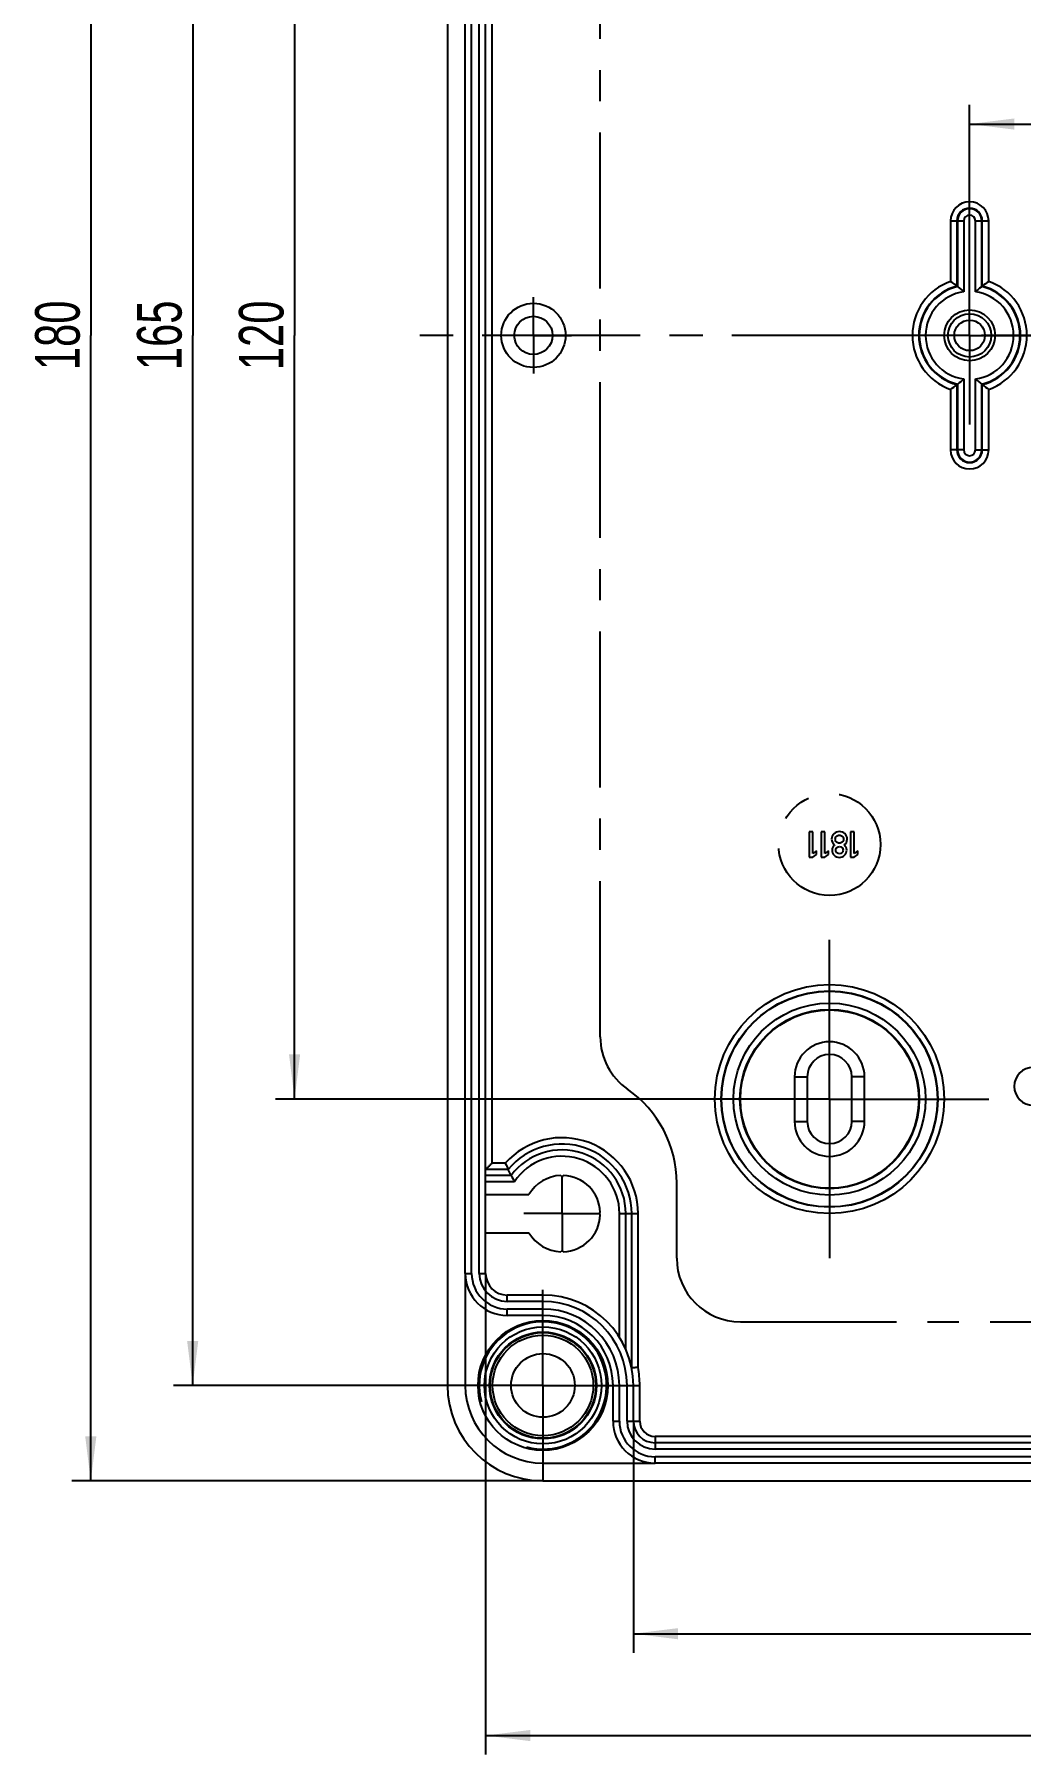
# Model space of a CAD drawing. Header units: millimetres. Extents: x 0 to 594, y 0 to 420.
# Drawn here: x 176.8 to 254.2, y 158.3 to 293.5 of the extents above; entities that cross this region are included whole.
import ezdxf

# ---------------------------------------------------------------- set-up
doc = ezdxf.new("R2010")
doc.units = ezdxf.units.MM
doc.header["$LTSCALE"] = 32.67
doc.linetypes.add('CENTER', pattern=[0.6, 0.375, -0.075, 0.075, -0.075])
doc.layers.get('0').update_dxf_attribs({"linetype": 'CONTINUOUS'})
for name, color, linetype in [('AUSFORMSCHRAEGEN', 7, 'CONTINUOUS'), ('AUSW-EINSAETZE', 7, 'CONTINUOUS'), ('BEZUGSACHSEN', 7, 'CONTINUOUS'), ('BG_STARTBEZUEGE', 7, 'CONTINUOUS'), ('DEFAULT_1', 7, 'CENTER'), ('RUNDUNGEN', 7, 'CONTINUOUS'), ('TEIL_STARTBEZUEGE', 7, 'CONTINUOUS'), ('TYPE', 7, 'CONTINUOUS'), ('ZEICHNUNGSBEMASSUNGEN', 7, 'CONTINUOUS')]:
    doc.layers.add(name, color=color, linetype=linetype)
doc.styles.get("Standard").update_dxf_attribs({"font": 'txt', "width": 0.7})
doc.dimstyles.new('DIMSTYLE_2', dxfattribs={"dimtxt": 3.5, "dimasz": 3.5, "dimexe": 0.18, "dimexo": 0.0625, "dimgap": 0.09, "dimtad": 1, "dimdec": 3, "dimdsep": 46, "dimtxsty": 'Standard', "dimblk": '_FILLED', "dimblk1": '_FILLED', "dimblk2": '_FILLED', "dimcen": 0.09, "dimclrt": 5, "dimadec": 0, "dimazin": 0, "dimtp": 0.2, "dimtm": 0.2, "dimtfac": 1, "dimtdec": 3, "dimtofl": 0, "dimtmove": 0, "dimatfit": 3, "dimldrblk": '_FILLED', "dimfxl": 1, "dimtolj": 1, "dimarcsym": 0})
doc.dimstyles.new('DIMSTYLE_3', dxfattribs={"dimtxt": 3.5, "dimasz": 3.5, "dimexe": 0.18, "dimexo": 0.0625, "dimgap": 0.09, "dimtad": 1, "dimdec": 3, "dimdsep": 46, "dimtxsty": 'Standard', "dimblk": '_FILLED', "dimblk1": '_FILLED', "dimblk2": '_FILLED', "dimcen": 0.09, "dimclrt": 5, "dimadec": 0, "dimazin": 0, "dimtp": 0.5, "dimtm": 0.5, "dimtfac": 1, "dimtdec": 3, "dimtofl": 0, "dimtmove": 0, "dimatfit": 3, "dimldrblk": '_FILLED', "dimfxl": 1, "dimtolj": 1, "dimarcsym": 0})
doc.dimstyles.new('DIMSTYLE_4', dxfattribs={"dimtxt": 3.5, "dimasz": 3.5, "dimexe": 0.18, "dimexo": 0.0625, "dimgap": 0.09, "dimtad": 1, "dimdec": 3, "dimdsep": 46, "dimtxsty": 'Standard', "dimblk": '_FILLED', "dimblk1": '_FILLED', "dimblk2": '_FILLED', "dimcen": 0.09, "dimclrt": 5, "dimadec": 0, "dimazin": 0, "dimtp": 0.3, "dimtm": 0.3, "dimtfac": 1, "dimtdec": 3, "dimtofl": 0, "dimtmove": 0, "dimatfit": 3, "dimldrblk": '_FILLED', "dimfxl": 1, "dimtolj": 1, "dimarcsym": 0})

# ---------------------------------------------------------------- blocks, each defined once
blk = doc.blocks.new('_FILLED')
at = {"color": 0, "linetype": 'ByBlock'}
blk.add_solid([(0, 0), (-1, 0.125), (-1, -0.125)], dxfattribs=at)
blk = doc.blocks.new('*D12')
at = {"layer": 'ZEICHNUNGSBEMASSUNGEN', "color": 2, "linetype": 'Continuous'}
for p, q in [((209.18, 352.32), (187.68, 352.32)), ((189.18, 352.32), (189.18, 269.82)), ((189.18, 187.32), (189.18, 269.82)), ((209.18, 187.32), (187.68, 187.32))]:
    blk.add_line(p, q, dxfattribs=at)
at = {"layer": 'ZEICHNUNGSBEMASSUNGEN', "color": 2, "linetype": 'Continuous', "xscale": 3.5, "yscale": 3.5, "zscale": 3.5}
for p, rotation in [((189.18, 352.32), 90), ((189.18, 187.32), 270)]:
    blk.add_blockref('_FILLED', p, dxfattribs=dict(at, rotation=rotation))
at = {"layer": 'ZEICHNUNGSBEMASSUNGEN', "color": 5, "linetype": 'Continuous', "insert": (184.81, 269.82), "char_height": 3.5, "width": 7.25, "attachment_point": 2, "rotation": 90, "line_spacing_factor": 0.9}
blk.add_mtext('165', dxfattribs=at)
blk = doc.blocks.new('*D13')
at = {"layer": 'ZEICHNUNGSBEMASSUNGEN', "color": 2, "linetype": 'Continuous'}
for p, q in [((216.68, 359.82), (179.68, 359.82)), ((181.18, 359.82), (181.18, 269.82)), ((181.18, 179.82), (181.18, 269.82)), ((216.68, 179.82), (179.68, 179.82))]:
    blk.add_line(p, q, dxfattribs=at)
at = {"layer": 'ZEICHNUNGSBEMASSUNGEN', "color": 2, "linetype": 'Continuous', "xscale": 3.5, "yscale": 3.5, "zscale": 3.5}
for p, rotation in [((181.18, 359.82), 90), ((181.18, 179.82), 270)]:
    blk.add_blockref('_FILLED', p, dxfattribs=dict(at, rotation=rotation))
at = {"layer": 'ZEICHNUNGSBEMASSUNGEN', "color": 5, "linetype": 'Continuous', "insert": (176.81, 269.82), "char_height": 3.5, "width": 7.5, "attachment_point": 2, "rotation": 90, "line_spacing_factor": 0.9}
blk.add_mtext('180', dxfattribs=at)
blk = doc.blocks.new('*D14')
at = {"layer": 'ZEICHNUNGSBEMASSUNGEN', "color": 2, "linetype": 'Continuous'}
for p, q in [((229.18, 329.82), (195.68, 329.82)), ((197.18, 329.82), (197.18, 269.82)), ((197.18, 209.82), (197.18, 269.82)), ((229.18, 209.82), (195.68, 209.82))]:
    blk.add_line(p, q, dxfattribs=at)
at = {"layer": 'ZEICHNUNGSBEMASSUNGEN', "color": 2, "linetype": 'Continuous', "xscale": 3.5, "yscale": 3.5, "zscale": 3.5}
for p, rotation in [((197.18, 329.82), 90), ((197.18, 209.82), 270)]:
    blk.add_blockref('_FILLED', p, dxfattribs=dict(at, rotation=rotation))
at = {"layer": 'ZEICHNUNGSBEMASSUNGEN', "color": 5, "linetype": 'Continuous', "insert": (192.81, 269.82), "char_height": 3.5, "width": 7.5, "attachment_point": 2, "rotation": 90, "line_spacing_factor": 0.9}
blk.add_mtext('120', dxfattribs=at)
blk = doc.blocks.new('*D17')
at = {"layer": 'ZEICHNUNGSBEMASSUNGEN', "color": 2, "linetype": 'Continuous'}
for p, q in [((223.78, 184.52), (223.78, 166.31)), ((304.58, 184.52), (304.58, 166.31)), ((223.78, 167.81), (264.18, 167.81)), ((304.58, 167.81), (264.18, 167.81))]:
    blk.add_line(p, q, dxfattribs=at)
at = {"layer": 'ZEICHNUNGSBEMASSUNGEN', "color": 2, "linetype": 'Continuous', "xscale": 3.5, "yscale": 3.5, "zscale": 3.5, "rotation": 180}
blk.add_blockref('_FILLED', (223.78, 167.81), dxfattribs=at)
at = {"layer": 'ZEICHNUNGSBEMASSUNGEN', "color": 2, "linetype": 'Continuous', "xscale": 3.5, "yscale": 3.5, "zscale": 3.5}
blk.add_blockref('_FILLED', (304.58, 167.81), dxfattribs=at)
at = {"layer": 'ZEICHNUNGSBEMASSUNGEN', "color": 5, "linetype": 'Continuous', "insert": (264.18, 172.19), "char_height": 3.5, "width": 10.25, "attachment_point": 2, "line_spacing_factor": 0.9}
blk.add_mtext('80.8', dxfattribs=at)
blk = doc.blocks.new('*D18')
at = {"layer": 'ZEICHNUNGSBEMASSUNGEN', "color": 2, "linetype": 'Continuous'}
for p, q in [((212.18, 196.12), (212.18, 158.31)), ((316.18, 196.12), (316.18, 158.31)), ((212.18, 159.81), (264.18, 159.81)), ((316.18, 159.81), (264.18, 159.81))]:
    blk.add_line(p, q, dxfattribs=at)
at = {"layer": 'ZEICHNUNGSBEMASSUNGEN', "color": 2, "linetype": 'Continuous', "xscale": 3.5, "yscale": 3.5, "zscale": 3.5, "rotation": 180}
blk.add_blockref('_FILLED', (212.18, 159.81), dxfattribs=at)
at = {"layer": 'ZEICHNUNGSBEMASSUNGEN', "color": 2, "linetype": 'Continuous', "xscale": 3.5, "yscale": 3.5, "zscale": 3.5}
blk.add_blockref('_FILLED', (316.18, 159.81), dxfattribs=at)
at = {"layer": 'ZEICHNUNGSBEMASSUNGEN', "color": 5, "linetype": 'Continuous', "insert": (264.18, 164.19), "char_height": 3.5, "width": 7.5, "attachment_point": 2, "line_spacing_factor": 0.9}
blk.add_mtext('104', dxfattribs=at)
blk = doc.blocks.new('*D19')
at = {"layer": 'ZEICHNUNGSBEMASSUNGEN', "color": 2, "linetype": 'Continuous'}
for p, q in [((250.18, 276.82), (250.18, 287.92)), ((278.18, 276.82), (278.18, 287.92)), ((250.18, 286.42), (264.18, 286.42)), ((278.18, 286.42), (264.18, 286.42))]:
    blk.add_line(p, q, dxfattribs=at)
at = {"layer": 'ZEICHNUNGSBEMASSUNGEN', "color": 2, "linetype": 'Continuous', "xscale": 3.5, "yscale": 3.5, "zscale": 3.5, "rotation": 180}
blk.add_blockref('_FILLED', (250.18, 286.42), dxfattribs=at)
at = {"layer": 'ZEICHNUNGSBEMASSUNGEN', "color": 2, "linetype": 'Continuous', "xscale": 3.5, "yscale": 3.5, "zscale": 3.5}
blk.add_blockref('_FILLED', (278.18, 286.42), dxfattribs=at)
at = {"layer": 'ZEICHNUNGSBEMASSUNGEN', "color": 5, "linetype": 'Continuous', "insert": (268.44, 290.79), "char_height": 3.5, "width": 5.5, "attachment_point": 2, "line_spacing_factor": 0.9}
blk.add_mtext('28', dxfattribs=at)

msp = doc.modelspace()

# ---------------------------------------------------------------- linework, layer by layer
at = {"color": 7, "linetype": 'Continuous'}
for p, q in [((237.8658, 230.8212), (237.5778, 230.8212)), ((237.5778, 230.8212), (237.5778, 228.8185)), ((237.8658, 229.1217), (237.8658, 230.8212)), ((238.8137, 230.8212), (238.5256, 230.8212)), ((238.5256, 230.8212), (238.5256, 228.8185)), ((238.8137, 229.1217), (238.8137, 230.8212)), ((241.11, 230.8212), (240.8219, 230.8212)), ((240.8219, 230.8212), (240.8219, 228.8185)), ((241.11, 229.1217), (241.11, 230.8212)), ((237.5778, 228.8185), (237.8658, 228.8185)), ((238.1511, 229.3302), (237.8658, 229.1217)), ((237.8658, 228.8185), (238.1511, 229.0256)), ((238.1511, 229.0256), (238.1511, 229.3302)), ((238.5256, 228.8185), (238.8137, 228.8185)), ((239.099, 229.3302), (238.8137, 229.1217)), ((238.8137, 228.8185), (239.099, 229.0256)), ((239.099, 229.0256), (239.099, 229.3302)), ((240.8219, 228.8185), (241.11, 228.8185)), ((241.3953, 229.3302), (241.11, 229.1217)), ((241.11, 228.8185), (241.3953, 229.0256)), ((241.3953, 229.0256), (241.3953, 229.3302)), ((236.4319, 211.5658), (236.4319, 208.0658)), ((237.4319, 211.5658), (237.4319, 208.0658)), ((240.9319, 208.0658), (240.9319, 211.5658)), ((241.9319, 208.0658), (241.9319, 211.5658)), ((218.0835, 203.8141), (218.1819, 203.7158)), ((218.1819, 203.7158), (218.2803, 203.8141)), ((212.1819, 202.3158), (215.5838, 202.3158)), ((221.1803, 200.9141), (221.0819, 200.8158)), ((221.0819, 200.8158), (221.1803, 200.7174)), ((212.1819, 199.3158), (215.5838, 199.3158)), ((218.1819, 197.9158), (218.0835, 197.8174)), ((218.2803, 197.8174), (218.1819, 197.9158)), ((210.5819, 196.1158), (210.5819, 187.3158)), ((216.6819, 181.2158), (225.4819, 181.2158))]:
    msp.add_line(p, q, dxfattribs=at)
at = {"color": 9, "linetype": 'Continuous'}
for p, q in [((236.4319, 211.5658), (237.4319, 211.5658)), ((241.9319, 211.5658), (240.9319, 211.5658)), ((236.4319, 208.0658), (237.4319, 208.0658)), ((241.9319, 208.0658), (240.9319, 208.0658))]:
    msp.add_line(p, q, dxfattribs=at)
at = {"color": 7, "linetype": 'Continuous'}
for centre, radius in [((250.1819, 269.8158), 2), ((215.9319, 269.8158), 1.5), ((250.1819, 269.8158), 1.7), ((216.6819, 187.3158), 5.1), ((216.6819, 187.3158), 4.595), ((216.6819, 187.3158), 4.2), ((216.6819, 187.3158), 2.5)]:
    msp.add_circle(centre, radius, dxfattribs=at)
for centre, radius, start, end in [((239.1819, 211.5658), 2.75, 0, 180), ((239.1819, 211.5658), 1.75, 0, 180), ((239.1819, 208.0658), 2.75, 180, 360), ((239.1819, 208.0658), 1.75, 180, 360), ((218.1819, 200.8158), 3, 91.879376, 150), ((218.1819, 200.8158), 3, 1.879376, 88.120624), ((218.1819, 200.8158), 3, 271.879376, 358.120624), ((218.1819, 200.8158), 3, 210, 268.120624), ((216.6819, 187.3158), 6.1, 180, 270)]:
    msp.add_arc(centre, radius, start, end, dxfattribs=at)
at = {"color": 2, "linetype": 'Continuous'}
msp.add_arc((216.6819, 187.3158), 5, 255, 195, dxfattribs=at)
at = {"color": 7, "linetype": 'Continuous'}
for points in [[(239.5298, 230.6676), (239.409, 230.5565), (239.3487, 230.4125), (239.3487, 230.2341)], [(239.3487, 230.2341), (239.3487, 230.0407), (239.4269, 229.8912), (239.5832, 229.7842)], [(239.5832, 229.7842), (239.5256, 229.7321), (239.479, 229.6731), (239.4411, 229.6083)], [(239.9577, 230.8336), (239.7931, 230.8336), (239.6505, 230.7787), (239.5298, 230.6676)], [(239.634, 230.2314), (239.634, 230.3233), (239.6669, 230.3988), (239.7328, 230.4591)], [(239.7328, 230.0037), (239.6669, 230.064), (239.634, 230.1409), (239.634, 230.2314)], [(239.7328, 230.4591), (239.7986, 230.5195), (239.8727, 230.5483), (239.9577, 230.5483)], [(239.9577, 229.9132), (239.8727, 229.9132), (239.7986, 229.9433), (239.7328, 230.0037)], [(240.3874, 230.668), (240.2677, 230.7787), (240.1251, 230.8336), (239.9577, 230.8336)], [(239.9577, 230.5483), (240.0442, 230.5483), (240.1196, 230.5195), (240.1841, 230.4591)], [(240.1841, 230.0037), (240.1196, 229.9433), (240.0442, 229.9132), (239.9577, 229.9132)], [(240.1841, 230.4591), (240.2485, 230.3988), (240.2801, 230.3233), (240.2801, 230.2314)], [(240.2801, 230.2314), (240.2801, 230.1409), (240.2485, 230.064), (240.1841, 230.0037)], [(240.3308, 229.7842), (240.4886, 229.8898), (240.5668, 230.0394), (240.5668, 230.2341)], [(240.4763, 229.6086), (240.4392, 229.6731), (240.3912, 229.7321), (240.3308, 229.7842)], [(240.5668, 230.2341), (240.5668, 230.4125), (240.5078, 230.5565), (240.3874, 230.668)], [(239.4411, 229.6083), (239.4036, 229.5442), (239.3843, 229.4673), (239.3843, 229.3795)], [(239.3843, 229.3795), (239.3843, 229.2191), (239.4406, 229.0819), (239.5503, 228.9694)], [(239.5503, 228.9694), (239.6601, 228.8569), (239.7959, 228.8007), (239.9577, 228.8007)], [(239.671, 229.3741), (239.671, 229.4687), (239.7012, 229.54), (239.7599, 229.5885)], [(239.7602, 229.1614), (239.7012, 229.2108), (239.671, 229.2808), (239.671, 229.3741)], [(239.7599, 229.5885), (239.8192, 229.6374), (239.885, 229.6608), (239.9577, 229.6608)], [(239.9577, 229.0874), (239.885, 229.0874), (239.8192, 229.1121), (239.7602, 229.1614)], [(239.9577, 229.6608), (240.0318, 229.6608), (240.0977, 229.6374), (240.157, 229.5885)], [(240.1566, 229.1614), (240.0977, 229.1121), (240.0318, 229.0874), (239.9577, 229.0874)], [(239.9577, 228.8007), (240.1196, 228.8007), (240.2568, 228.8569), (240.3665, 228.9694)], [(240.2444, 229.3741), (240.2444, 229.2808), (240.2156, 229.2108), (240.1566, 229.1614)], [(240.157, 229.5885), (240.2156, 229.54), (240.2444, 229.4687), (240.2444, 229.3741)], [(240.3665, 228.9694), (240.4763, 229.0819), (240.5311, 229.2191), (240.5311, 229.3795)], [(240.5311, 229.3795), (240.5311, 229.4673), (240.5133, 229.5442), (240.4763, 229.6086)]]:
    msp.add_open_spline(points, degree=3, dxfattribs=at)
at = {"layer": 'AUSFORMSCHRAEGEN', "color": 7, "linetype": 'Continuous'}
for centre, radius in [((215.9319, 269.8158), 2.5218), ((239.1819, 209.8158), 8.4738), ((239.1819, 209.8158), 7)]:
    msp.add_circle(centre, radius, dxfattribs=at)
at = {"layer": 'AUSW-EINSAETZE', "color": 2, "linetype": 'CENTER'}
for p, q in [((221.1819, 214.6975), (221.1819, 324.9341)), ((227.1819, 197.3158), (227.1819, 203.2083)), ((232.1819, 192.3158), (296.1819, 192.3158))]:
    msp.add_line(p, q, dxfattribs=at)
for centre, radius, start, end in [((226.1819, 214.6975), 5, 180, 235.150095), ((218.1819, 203.2083), 9, 0, 55.150095), ((232.1819, 197.3158), 5, 180, 270)]:
    msp.add_arc(centre, radius, start, end, dxfattribs=at)
at = {"layer": 'BEZUGSACHSEN', "color": 7, "linetype": 'CENTER'}
for p, q in [((215.9319, 269.8158), (215.9319, 272.8159)), ((250.1819, 269.8158), (250.1819, 272.8159)), ((215.9319, 269.8158), (212.9318, 269.8158)), ((215.9319, 269.8158), (215.9319, 266.8157)), ((215.9319, 269.8158), (218.932, 269.8158)), ((250.1819, 269.8158), (247.1818, 269.8158)), ((250.1819, 269.8158), (250.1819, 266.8157)), ((250.1819, 269.8158), (253.182, 269.8158)), ((239.1819, 209.8158), (239.1819, 212.8159)), ((239.1819, 209.8158), (236.1818, 209.8158)), ((239.1819, 209.8158), (242.182, 209.8158)), ((239.1819, 209.8158), (239.1819, 206.8157)), ((218.1819, 200.8158), (218.1819, 203.8159)), ((218.1819, 200.8158), (215.1818, 200.8158)), ((218.1819, 200.8158), (221.182, 200.8158)), ((218.1819, 200.8158), (218.1819, 197.8157)), ((216.6819, 187.3158), (216.6819, 190.3159)), ((216.6819, 187.3158), (213.6818, 187.3158)), ((216.6819, 187.3158), (219.682, 187.3158)), ((216.6819, 187.3158), (216.6819, 184.3157))]:
    msp.add_line(p, q, dxfattribs=at)
at = {"layer": 'BG_STARTBEZUEGE', "color": 7, "linetype": 'CENTER'}
msp.add_line((322.3321, 269.8158), (206.0316, 269.8158), dxfattribs=at)
at = {"layer": 'DEFAULT_1', "color": 7, "linetype": 'CENTER'}
for p, q in [((250.1819, 269.8158), (250.1819, 276.8158)), ((250.1819, 269.8158), (243.1819, 269.8158)), ((250.1819, 269.8158), (250.1819, 262.8158)), ((250.1819, 269.8158), (257.1819, 269.8158)), ((239.1819, 221.3158), (239.1819, 222.3158)), ((239.1819, 219.8158), (239.1819, 221.3158)), ((239.1819, 209.8158), (239.1819, 219.8158)), ((227.6819, 209.8158), (226.6819, 209.8158)), ((229.1819, 209.8158), (227.6819, 209.8158)), ((239.1819, 209.8158), (229.1819, 209.8158)), ((239.1819, 209.8158), (249.1819, 209.8158)), ((239.1819, 209.8158), (239.1819, 199.8158)), ((249.1819, 209.8158), (250.6819, 209.8158)), ((250.6819, 209.8158), (251.6819, 209.8158)), ((239.1819, 199.8158), (239.1819, 198.3158)), ((239.1819, 198.3158), (239.1819, 197.3158)), ((216.6819, 187.3158), (216.6819, 194.8158)), ((216.6819, 187.3158), (209.1819, 187.3158)), ((216.6819, 187.3158), (224.1819, 187.3158)), ((216.6819, 187.3158), (216.6819, 179.8158))]:
    msp.add_line(p, q, dxfattribs=at)
at = {"layer": 'RUNDUNGEN', "color": 7, "linetype": 'Continuous'}
for p, q in [((209.1819, 352.3158), (209.1819, 187.3158)), ((210.5819, 196.1158), (210.5819, 343.5158)), ((212.1819, 196.1158), (212.1819, 343.5158)), ((249.1862, 278.8158), (249.1862, 273.6854)), ((249.2299, 278.8158), (249.2299, 273.6514)), ((251.1338, 273.6514), (251.1338, 278.8158)), ((251.1776, 273.6854), (251.1776, 278.8158)), ((249.2299, 273.6514), (249.1862, 273.6854)), ((251.1338, 273.6514), (251.1776, 273.6854)), ((249.2299, 265.9802), (249.1862, 265.9461)), ((249.1862, 265.9461), (249.1862, 260.8158)), ((249.2299, 265.9802), (249.2299, 260.8158)), ((251.1338, 260.8158), (251.1338, 265.9802)), ((251.1338, 265.9802), (251.1776, 265.9461)), ((251.1776, 260.8158), (251.1776, 265.9461)), ((213.9549, 204.2827), (212.1819, 204.2827)), ((214.1797, 203.8201), (213.9549, 204.2827)), ((214.1797, 203.8201), (212.1819, 203.8201)), ((223.1862, 190.1625), (223.1862, 200.8158)), ((223.6488, 188.684), (223.6488, 200.8158)), ((216.6819, 194.4158), (213.8819, 194.4158)), ((216.6819, 192.8158), (213.8819, 192.8158)), ((222.1819, 184.5158), (222.1819, 187.3158)), ((223.7819, 184.5158), (223.7819, 187.3158)), ((302.8819, 182.8158), (225.4819, 182.8158)), ((302.8819, 181.2158), (225.4819, 181.2158)), ((216.6819, 179.8158), (311.6819, 179.8158))]:
    msp.add_line(p, q, dxfattribs=at)
at = {"layer": 'RUNDUNGEN', "color": 9, "linetype": 'Continuous'}
for p, q in [((211.0819, 196.1158), (211.0819, 343.5158)), ((211.6819, 196.1158), (211.6819, 343.5158)), ((212.6819, 204.7827), (212.6819, 334.8489)), ((248.6862, 278.8158), (248.6862, 274.0553)), ((248.6862, 278.8158), (249.7299, 278.8158)), ((249.7299, 278.8158), (249.7299, 273.238)), ((250.6339, 273.238), (250.6339, 278.8158)), ((250.6339, 278.8158), (251.6775, 278.8158)), ((251.6775, 274.0553), (251.6775, 278.8158)), ((249.7299, 266.3935), (249.7299, 260.8158)), ((250.6339, 260.8158), (250.6339, 266.3935)), ((248.6862, 265.5762), (248.6862, 260.8158)), ((251.6775, 260.8158), (251.6775, 265.5762)), ((249.7299, 260.8158), (248.6862, 260.8158)), ((250.6339, 260.8158), (251.6775, 260.8158)), ((213.7246, 204.7827), (212.6819, 204.7827)), ((214.4379, 203.3201), (212.1819, 203.3201)), ((222.6862, 200.8158), (224.1488, 200.8158)), ((222.6862, 191.1049), (222.6862, 200.8158)), ((224.1488, 188.7319), (224.1488, 200.8158)), ((210.5819, 196.1158), (211.0819, 196.1158)), ((211.6819, 196.1158), (212.1819, 196.1158)), ((213.8819, 193.9158), (213.8819, 194.4158)), ((216.6819, 193.9158), (213.8819, 193.9158)), ((216.6819, 193.3158), (213.8819, 193.3158)), ((213.8819, 192.8158), (213.8819, 193.3158)), ((216.6819, 193.9158), (216.6819, 194.4158)), ((216.6819, 192.8158), (216.6819, 193.3158)), ((222.1819, 187.3158), (222.6819, 187.3158)), ((222.6819, 184.5158), (222.6819, 187.3158)), ((223.2819, 187.3158), (224.2819, 187.3158)), ((223.2819, 184.5158), (223.2819, 187.3158)), ((224.2819, 184.5158), (224.2819, 187.3158)), ((222.1819, 184.5158), (222.6819, 184.5158)), ((223.2819, 184.5158), (224.2819, 184.5158)), ((302.8819, 183.3158), (225.4819, 183.3158)), ((225.4819, 183.3158), (225.4819, 182.3158)), ((302.8819, 182.3158), (225.4819, 182.3158)), ((302.8819, 181.7158), (225.4819, 181.7158)), ((225.4819, 181.2158), (225.4819, 181.7158))]:
    msp.add_line(p, q, dxfattribs=at)
for centre, radius in [((250.1819, 269.8158), 1.2), ((239.1819, 209.8158), 8.9956), ((239.1819, 209.8158), 7.5393), ((216.6819, 187.3158), 3.9502)]:
    msp.add_circle(centre, radius, dxfattribs=at)
at = {"layer": 'RUNDUNGEN', "color": 7, "linetype": 'Continuous'}
for centre, radius in [((239.1819, 209.8158), 8.4957), ((239.1819, 209.8158), 7.0393), ((216.6819, 187.3158), 4.1502)]:
    msp.add_circle(centre, radius, dxfattribs=at)
at = {"layer": 'RUNDUNGEN', "color": 9, "linetype": 'Continuous'}
for centre, radius, start, end in [((250.1819, 278.8158), 1.4956, 0, 180), ((250.1819, 278.8158), 0.452, 0, 180), ((250.1819, 269.8158), 4.4957, 109.432074, 250.567926), ((250.1819, 269.8158), 3.452, 97.523588, 262.476412), ((250.1819, 269.8158), 3.452, 277.523588, 82.476412), ((250.1819, 269.8158), 4.4957, 289.432074, 70.567926), ((250.1819, 260.8158), 1.4956, 180, 360), ((250.1819, 260.8158), 0.452, 180, 360), ((255.1819, 210.8158), 1.4956, 90, 270), ((218.1819, 200.8158), 5.9669, 0, 138.33164), ((218.1819, 200.8158), 4.5043, 0, 146.221468), ((213.8819, 196.1158), 2.8, 180, 270), ((213.8819, 196.1158), 2.2, 180, 270), ((216.6819, 187.3158), 6.6, 0, 90), ((216.6819, 187.3158), 6, 0, 90), ((216.6819, 187.3158), 7.6, 0, 10.738538), ((225.4819, 184.5158), 2.8, 180, 270), ((225.4819, 184.5158), 2.2, 180, 270), ((225.4819, 184.5158), 1.2, 180, 270)]:
    msp.add_arc(centre, radius, start, end, dxfattribs=at)
at = {"layer": 'RUNDUNGEN', "color": 7, "linetype": 'Continuous'}
for centre, radius, start, end in [((250.1819, 278.8158), 0.9957, 0, 180), ((250.1819, 278.8158), 0.952, 0, 180), ((250.1819, 269.8158), 3.9957, 104.429474, 255.570526), ((250.1819, 269.8158), 3.952, 103.938709, 256.061291), ((240.1636, 262.0049), 14.7596, 53.500016, 54.730246), ((240.6665, 262.6842), 13.9145, 53.11114, 53.50084), ((241.573, 263.8769), 12.4164, 52.182013, 53.153166), ((250.1819, 269.8158), 3.952, 283.938709, 76.061291), ((259.9847, 262.3051), 14.3902, 125.259466, 127.736044), ((250.1819, 269.8158), 3.9957, 284.429474, 75.570526), ((258.1954, 275.0313), 11.4799, 228.800748, 232.038854), ((240.379, 277.3265), 14.3902, 305.259466, 307.736044), ((259.9847, 277.3265), 14.3902, 232.263956, 234.740534), ((250.1819, 260.8158), 0.9957, 180, 360), ((250.1819, 260.8158), 0.952, 180, 360), ((218.1819, 200.8158), 5.4669, 0, 140.642018), ((218.1819, 200.8158), 5.0043, 0, 143.105337), ((238.7977, 216.0283), 27.4796, 204.156898, 205.304661), ((232.575, 213.0025), 20.5597, 206.527105, 208.095304), ((213.8819, 196.1158), 3.3, 180, 270), ((213.8819, 196.1158), 1.7, 180, 270), ((216.6819, 187.3158), 7.1, 0, 90), ((216.6819, 187.3158), 5.5, 0, 90), ((216.6819, 187.3158), 7.5, 180, 270), ((225.4819, 184.5158), 3.3, 180, 270), ((225.4819, 184.5158), 1.7, 180, 270)]:
    msp.add_arc(centre, radius, start, end, dxfattribs=at)
for points, knots in [([(249.2299, 273.6514), (249.2468, 273.6381), (249.4168, 273.5045), (249.5834, 273.3664), (249.7299, 273.238)], [0, 0, 0, 0, 0.09929721, 1, 1, 1, 1]), ([(251.1338, 273.6514), (251.1169, 273.6381), (250.9469, 273.5045), (250.7803, 273.3664), (250.6339, 273.238)], [0, 0, 0, 0, 0.09929721, 1, 1, 1, 1]), ([(249.2299, 265.9802), (249.2468, 265.9934), (249.4168, 266.127), (249.5834, 266.2651), (249.7299, 266.3935)], [0, 0, 0, 0, 0.09929721, 1, 1, 1, 1]), ([(212.1819, 204.2826), (212.1819, 204.2845), (212.1893, 204.2884), (212.1973, 204.2995), (212.215, 204.3153), (212.2462, 204.3472), (212.2955, 204.3961), (212.3621, 204.463), (212.4367, 204.5375), (212.5441, 204.6449), (212.6263, 204.7271), (212.6819, 204.7827)], [0, 0, 0, 0, 0.00770018, 0.02883593, 0.06204449, 0.10593779, 0.2192621, 0.35567255, 0.50663564, 0.66670507, 1, 1, 1, 1]), ([(224.1488, 188.7319), (224.0855, 188.7259), (223.9935, 188.7169), (223.8764, 188.7061), (223.8012, 188.6991), (223.741, 188.6942), (223.6919, 188.6864), (223.6693, 188.686), (223.6495, 188.6805), (223.6488, 188.684)], [0, 0, 0, 0, 0.37928101, 0.55180654, 0.70289848, 0.82745539, 0.92070627, 0.97903629, 1, 1, 1, 1])]:
    msp.add_open_spline(points, degree=3, knots=knots, dxfattribs=at)
at = {"layer": 'TEIL_STARTBEZUEGE', "color": 7, "linetype": 'CENTER'}
msp.add_line((322.1819, 269.8158), (206.1819, 269.8158), dxfattribs=at)
at = {"layer": 'TYPE', "color": 2, "linetype": 'CENTER'}
msp.add_circle((239.1819, 229.8158), 4, dxfattribs=at)

# ---------------------------------------------------------------- dimensions: what is measured, and where the dimension line sits
at = {"layer": 'ZEICHNUNGSBEMASSUNGEN', "color": 2, "linetype": 'Continuous'}
for base, p1, p2, angle, dimstyle, picture, middle in [((181.1819, 359.8158), (216.6819, 179.8158), (216.6819, 359.8158), 90, 'DIMSTYLE_3', '*D13', (180.2372, 266.4633)), ((189.1819, 187.3158), (209.1819, 352.3158), (209.1819, 187.3158), 270, 'DIMSTYLE_3', '*D12', (188.1811, 266.575)), ((197.1819, 209.8158), (229.1819, 329.8158), (229.1819, 209.8158), 270, 'DIMSTYLE_4', '*D14', (196.2372, 266.4633)), ((223.7819, 167.8133), (304.5819, 184.5158), (223.7819, 184.5158), 180, 'DIMSTYLE_4', '*D17', (259.0569, 170.4383))]:
    dim = msp.add_linear_dim(base=base, p1=p1, p2=p2, angle=angle, dimstyle=dimstyle, dxfattribs=at)
    dim.commit()
    dim.dimension.update_dxf_attribs({"geometry": picture, "text_midpoint": middle, "dimtype": 160})
for base, p1, p2, dimstyle, picture, middle in [((278.1819, 286.4194), (250.1819, 276.8158), (278.1819, 276.8158), 'DIMSTYLE_2', '*D19', (265.6939, 289.0444)), ((316.1819, 159.8133), (212.1819, 196.1158), (316.1819, 196.1158), 'DIMSTYLE_4', '*D18', (260.4319, 162.4383))]:
    dim = msp.add_linear_dim(base=base, p1=p1, p2=p2, dimstyle=dimstyle, dxfattribs=at)
    dim.commit()
    dim.dimension.update_dxf_attribs({"geometry": picture, "text_midpoint": middle, "dimtype": 160})

doc.saveas('drawing.dxf')
